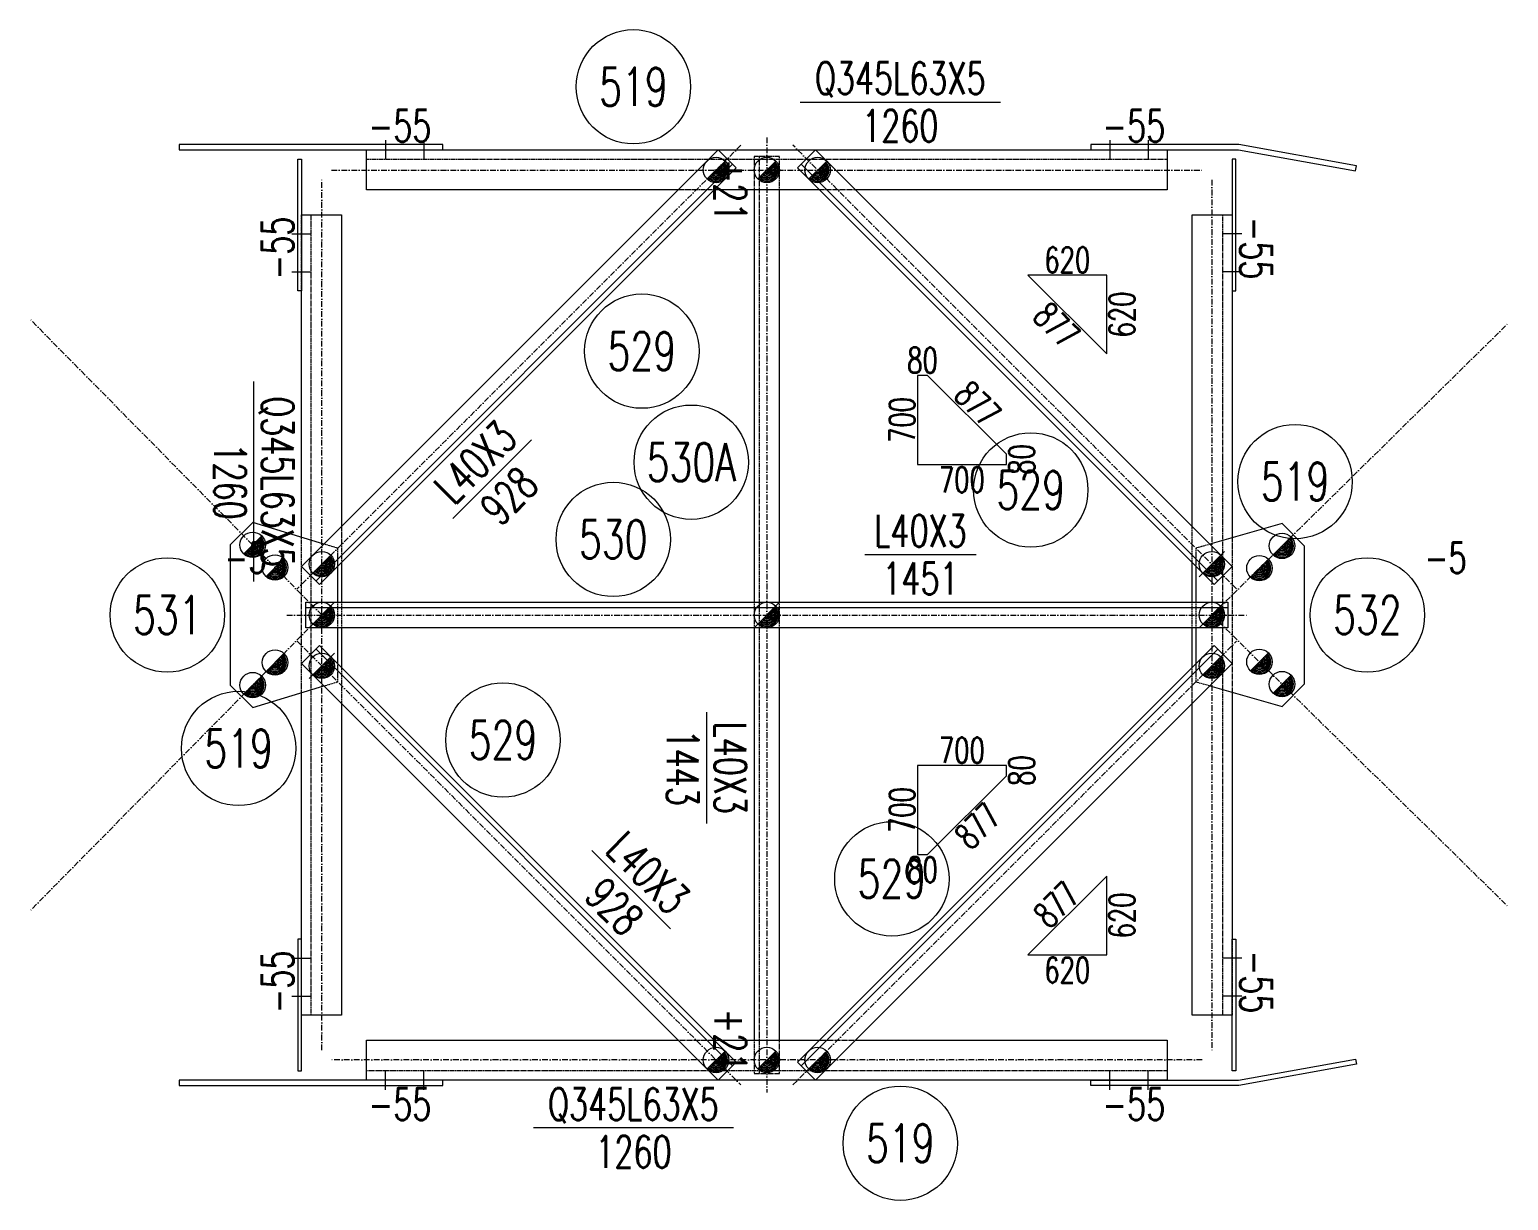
# Model space of a CAD drawing. Extents: x -62666 to 126696, y -48828 to 60042.
# Drawn here: x -51877 to -49549, y -7954 to -6111 of the extents above; entities that cross this region are included whole.
import ezdxf
from ezdxf.enums import TextEntityAlignment as Align

# ---------------------------------------------------------------- set-up
doc = ezdxf.new("R2010")
doc.units = 0
doc.header["$MEASUREMENT"] = 0
doc.linetypes.add('Dash', pattern=[2.75, 2, -0.75])
doc.linetypes.add('DashDot', pattern=[15.6, 9, -3, 0.6, -3])
doc.layers.get('0').update_dxf_attribs({"linetype": 'CONTINUOUS', "lineweight": 25})
doc.styles.get("Standard").update_dxf_attribs({"font": 'simplex.shx', "width": 0.7, "height": 3, "bigfont": 'gbhzfs.shx'})

# ---------------------------------------------------------------- blocks, each defined once
blk = doc.blocks.new('M16X40S')
at = {"color": 3, "linetype": 'Continuous', "lineweight": 13}
blk.add_line((-0.707, -0.707), (0.707, 0.707), dxfattribs=at)
blk.add_circle((0, 0), 1, dxfattribs=at)
for radius in [0.9, 0.8, 0.7, 0.6, 0.5, 0.4, 0.3, 0.2, 0.1]:
    blk.add_arc((0, 0), radius, 225, 45, dxfattribs=at)
blk = doc.blocks.new('M16X50S')
at = {"color": 3, "linetype": 'Continuous', "lineweight": 13}
blk.add_line((-1, -1), (1, 1), dxfattribs=at)
blk.add_circle((0, 0), 1, dxfattribs=at)
for radius in [0.9, 0.8, 0.7, 0.6, 0.5, 0.4, 0.3, 0.2, 0.1]:
    blk.add_arc((0, 0), radius, 225, 45, dxfattribs=at)

msp = doc.modelspace()

# ---------------------------------------------------------------- linework, layer by layer
at = {"color": 7, "linetype": 'Continuous', "lineweight": 13}
for p, q in [((-50663.87053, -6225.34823), (-50348.87053, -6225.34823)), ((-51523.71312, -6980.19161), (-51523.71312, -6665.19161)), ((-51086.78405, -6757.11243), (-51210.52774, -6880.85612)), ((-50562.08914, -6937.69122), (-50387.08914, -6937.69122)), ((-50811.37014, -7185.63888), (-50811.37014, -7360.63888)), ((-50991.95914, -7403.09279), (-50868.21545, -7526.83648)), ((-50768.86974, -7840.0342), (-51083.86974, -7840.0342))]:
    msp.add_line(p, q, dxfattribs=at)
at = {"color": 2, "linetype": 'DashDot', "lineweight": 0}
for p, q in [((-50716.37014, -6281.34823), (-50716.37014, -7784.0342)), ((-50757.47926, -6293.45735), (-51455.61353, -6991.59162)), ((-49977.12801, -6991.59248), (-50675.26228, -6293.45821)), ((-51416.71312, -7717.69004), (-51416.71312, -6347.69239)), ((-51401.36896, -6332.34823), (-50031.37132, -6332.34823)), ((-50016.02715, -6347.69239), (-50016.02715, -7717.69004)), ((-51416.70931, -7032.66207), (-51876.71372, -6566.37789)), ((-50016.02805, -7032.69231), (-49549.29766, -6573.14064)), ((-51416.71312, -7032.69121), (-51876.70747, -7498.98533)), ((-51471.71312, -7032.69122), (-49961.02715, -7032.69122)), ((-50016.02907, -7032.71608), (-49549.28835, -7492.25726)), ((-51455.61226, -7073.78995), (-50757.478, -7771.92422)), ((-50675.26101, -7771.92508), (-49977.12674, -7073.79081)), ((-50031.37132, -7733.0342), (-51401.36896, -7733.0342))]:
    msp.add_line(p, q, dxfattribs=at)
at = {"color": 1, "linetype": 'Dash', "lineweight": 0}
for p, q in [((-51346.36896, -6300.34823), (-51226.36896, -6300.34823)), ((-51346.36896, -6315.34823), (-50086.37132, -6315.34823)), ((-50736.37014, -6311.34823), (-50736.37014, -6363.34823)), ((-50696.37014, -6311.34823), (-50736.37014, -6311.34823)), ((-50728.37014, -6311.34823), (-50728.37014, -7754.0342)), ((-50696.37014, -6363.34823), (-50696.37014, -6311.34823)), ((-50799.08587, -6363.34823), (-50855.65441, -6363.34823)), ((-50577.08799, -6363.34823), (-50633.65653, -6363.34823)), ((-51448.71312, -6522.69239), (-51448.71312, -6402.69239)), ((-51433.71312, -7662.69004), (-51433.71312, -6402.69239)), ((-49999.02715, -6402.69239), (-49999.02715, -7662.69004)), ((-49984.02715, -6402.69239), (-49984.02715, -6522.69239)), ((-51448.71312, -7155.07508), (-51448.71312, -6910.297)), ((-51385.71312, -6893.40694), (-51385.71312, -6949.97549)), ((-50047.02715, -6949.97761), (-50047.02715, -6893.40907)), ((-49984.02715, -6911.24709), (-49984.02715, -7154.14298)), ((-51391.71312, -6927.65412), (-51413.36659, -6921.0604)), ((-51391.71312, -6955.97549), (-51391.71312, -6927.65412)), ((-50019.09528, -6921.34094), (-50041.02715, -6927.65371)), ((-50041.02715, -6927.65371), (-50041.02715, -6955.97761)), ((-51391.71312, -7052.69122), (-51391.71312, -7012.69122)), ((-51385.71312, -7012.69122), (-51385.71312, -7052.69122)), ((-50736.37014, -7012.69122), (-50736.37014, -7052.69122)), ((-50696.37014, -7052.69122), (-50696.37014, -7012.69122)), ((-50047.02715, -7052.69122), (-50047.02715, -7012.69122)), ((-50041.02715, -7012.69122), (-50041.02715, -7052.69122)), ((-51391.71312, -7137.72872), (-51391.71312, -7109.40482)), ((-51385.71312, -7115.40482), (-51385.71312, -7171.97336)), ((-50047.02715, -7171.97549), (-50047.02715, -7115.40694)), ((-50041.02715, -7109.40694), (-50041.02715, -7137.72831)), ((-51413.36778, -7144.31871), (-51391.71312, -7137.72872)), ((-50041.02715, -7137.72831), (-50019.09572, -7144.04405)), ((-51448.71312, -7662.69004), (-51448.71312, -7542.69004)), ((-49984.02715, -7542.69004), (-49984.02715, -7662.69004)), ((-50855.65228, -7702.0342), (-50799.08374, -7702.0342)), ((-50736.37014, -7702.0342), (-50736.37014, -7754.0342)), ((-50696.37014, -7754.0342), (-50696.37014, -7702.0342)), ((-50633.65441, -7702.0342), (-50577.08587, -7702.0342)), ((-50086.37132, -7750.0342), (-51346.36896, -7750.0342)), ((-51226.36896, -7765.0342), (-51346.36896, -7765.0342)), ((-50736.37014, -7754.0342), (-50696.37014, -7754.0342))]:
    msp.add_line(p, q, dxfattribs=at)
at = {"color": 7, "linetype": 'Continuous', "lineweight": 0}
for p, q in [((-50770.20719, -6323.15584), (-51425.91504, -6978.8637)), ((-50006.82625, -6978.8648), (-50662.53411, -6323.15694)), ((-51441.71312, -7020.69122), (-49991.02715, -7020.69122)), ((-51425.91402, -7086.51763), (-50770.20617, -7742.22549)), ((-50662.53309, -7742.22659), (-50006.82523, -7086.51873))]:
    msp.add_line(p, q, dxfattribs=at)
at = {"color": 1, "linetype": 'Continuous', "lineweight": 0}
for p, q in [((-50181.45251, -6497.77359), (-50305.52153, -6497.77359)), ((-50305.52153, -6497.77359), (-50181.45251, -6621.84261)), ((-50181.45251, -6621.84261), (-50181.45251, -6497.77359)), ((-50463.46115, -6655.7132), (-50479.46072, -6655.7132)), ((-50479.46072, -6655.7132), (-50479.46072, -6795.7818)), ((-50339.39212, -6779.78222), (-50463.46115, -6655.7132)), ((-50479.46072, -6795.7818), (-50339.39212, -6795.7818)), ((-50339.39212, -6795.7818), (-50339.39212, -6779.78222)), ((-50339.39178, -7269.60097), (-50479.46038, -7269.60097)), ((-50479.46038, -7269.60097), (-50479.46038, -7409.66957)), ((-50339.39178, -7285.60097), (-50339.39178, -7269.60097)), ((-50463.46038, -7409.66957), (-50339.39178, -7285.60097)), ((-50479.46038, -7409.66957), (-50463.46038, -7409.66957)), ((-50181.45195, -7443.54081), (-50305.52054, -7567.60941)), ((-50181.45195, -7567.60941), (-50181.45195, -7443.54081)), ((-50305.52054, -7567.60941), (-50181.45195, -7567.60941))]:
    msp.add_line(p, q, dxfattribs=at)
at = {"color": 7, "linetype": 'Continuous', "lineweight": 0}
for points in [[(-51226.36896, -6292.36776), (-51641.32759, -6292.36776)], [(-51641.32759, -6292.36776), (-51641.32759, -6300.34823)], [(-51641.32759, -6300.34823), (-51226.36896, -6300.34823)], [(-51448.54246, -6956.23628), (-50792.8346, -6300.52842)], [(-51346.36896, -6363.34823), (-51346.36896, -6300.34823)], [(-51226.36896, -6300.34823), (-51226.36896, -6292.36776)], [(-51226.36896, -6300.34823), (-50086.37132, -6300.34823)], [(-50792.8346, -6300.52842), (-50764.55033, -6328.81269)], [(-50668.1908, -6328.81396), (-50639.90735, -6300.52887)], [(-50639.90735, -6300.52887), (-49984.19949, -6956.23673)], [(-49973.32442, -6292.36776), (-50206.37132, -6292.36776)], [(-50206.37132, -6292.36776), (-50206.37132, -6300.34823)], [(-50206.37132, -6300.34823), (-49974.0028, -6300.34823)], [(-50086.37132, -6300.34823), (-50086.37132, -6363.34823)], [(-49974.0028, -6300.34823), (-49789.8279, -6333.69381)], [(-49788.40733, -6325.84772), (-49973.32442, -6292.36776)], [(-51454.69848, -6522.69239), (-51454.69848, -6315.38476)], [(-51454.69848, -6315.38476), (-51448.71312, -6315.38476)], [(-51448.71312, -6315.38476), (-51448.71312, -6522.69239)], [(-50764.55033, -6328.81269), (-51420.25819, -6984.52055)], [(-50012.48294, -6984.52182), (-50668.1908, -6328.81396)], [(-49984.02715, -6315.38476), (-49984.02715, -6522.69239)], [(-49978.0418, -6315.38476), (-49984.02715, -6315.38476)], [(-49978.0418, -6522.69239), (-49978.0418, -6315.38476)], [(-49789.8279, -6333.69381), (-49788.40733, -6325.84772)], [(-50855.65441, -6363.34823), (-51346.36896, -6363.34823)], [(-50633.65653, -6363.34823), (-50799.08587, -6363.34823)], [(-50736.37014, -6363.34823), (-50736.37014, -7012.69122)], [(-50696.37014, -7012.69122), (-50696.37014, -6363.34823)], [(-50086.37132, -6363.34823), (-50577.08799, -6363.34823)], [(-51448.71312, -6402.69239), (-51385.71312, -6402.69239)], [(-51385.71312, -6402.69239), (-51385.71312, -6893.40694)], [(-50047.02715, -6893.40907), (-50047.02715, -6402.69239)], [(-50047.02715, -6402.69239), (-49984.02715, -6402.69239)], [(-51448.71312, -6522.69239), (-51454.69848, -6522.69239)], [(-51448.71312, -6910.297), (-51448.71312, -6522.69239)], [(-49984.02715, -6522.69239), (-49984.02715, -6911.24709)], [(-49984.02715, -6522.69239), (-49978.0418, -6522.69239)], [(-51525.32611, -6886.96752), (-51560.91861, -6922.08293)], [(-51413.36659, -6921.0604), (-51525.32611, -6886.96752)], [(-49905.3054, -6888.58818), (-50019.09528, -6921.34094)], [(-49870.22513, -6924.21646), (-49905.3054, -6888.58818)], [(-51560.91861, -6922.08293), (-51560.92127, -7143.27607)], [(-49870.22679, -7141.18357), (-49870.22513, -6924.21646)], [(-51420.25819, -6984.52055), (-51448.54246, -6956.23628)], [(-51391.71312, -7012.69122), (-51391.71312, -6955.97549)], [(-51385.71312, -6949.97549), (-51385.71312, -7012.69122)], [(-50047.02715, -7012.69122), (-50047.02715, -6949.97761)], [(-50041.02715, -6955.97761), (-50041.02715, -7012.69122)], [(-49984.19949, -6956.23673), (-50012.48294, -6984.52182)], [(-51441.71312, -7012.69122), (-49991.02715, -7012.69122)], [(-51441.71312, -7052.69122), (-51441.71312, -7012.69122)], [(-49991.02715, -7012.69122), (-49991.02715, -7052.69122)], [(-49991.02715, -7052.69122), (-51441.71312, -7052.69122)], [(-51391.71312, -7109.40482), (-51391.71312, -7052.69122)], [(-51385.71312, -7052.69122), (-51385.71312, -7115.40482)], [(-50736.37014, -7052.69122), (-50736.37014, -7702.0342)], [(-50696.37014, -7702.0342), (-50696.37014, -7052.69122)], [(-50047.02715, -7115.40694), (-50047.02715, -7052.69122)], [(-50041.02715, -7052.69122), (-50041.02715, -7109.40694)], [(-51448.54078, -7109.1457), (-51420.25733, -7080.86061)], [(-51420.25733, -7080.86061), (-50764.54948, -7736.56847)], [(-50668.18994, -7736.56974), (-50012.48208, -7080.86188)], [(-50012.48208, -7080.86188), (-49984.19781, -7109.14615)], [(-50792.83292, -7764.85356), (-51448.54078, -7109.1457)], [(-49984.19781, -7109.14615), (-50639.90567, -7764.85401)], [(-51560.92127, -7143.27607), (-51525.3263, -7178.39015)], [(-51525.3263, -7178.39015), (-51413.36778, -7144.31871)], [(-50019.09572, -7144.04405), (-49905.30358, -7176.81353)], [(-49905.30358, -7176.81353), (-49870.22679, -7141.18357)], [(-51448.71312, -7542.69004), (-51448.71312, -7155.07508)], [(-49984.02715, -7154.14298), (-49984.02715, -7542.69004)], [(-51385.71312, -7171.97336), (-51385.71312, -7662.69004)], [(-50047.02715, -7662.69004), (-50047.02715, -7171.97549)], [(-51448.71312, -7542.69004), (-51454.69848, -7542.69004)], [(-51454.69848, -7542.69004), (-51454.69848, -7749.99767)], [(-51448.71312, -7749.99767), (-51448.71312, -7542.69004)], [(-49984.02715, -7749.99767), (-49984.02715, -7542.69004)], [(-49984.02715, -7542.69004), (-49978.0418, -7542.69004)], [(-49978.0418, -7542.69004), (-49978.0418, -7749.99767)], [(-51385.71312, -7662.69004), (-51448.71312, -7662.69004)], [(-49984.02715, -7662.69004), (-50047.02715, -7662.69004)], [(-51346.36896, -7765.0342), (-51346.36896, -7702.0342)], [(-51346.36896, -7702.0342), (-50855.65228, -7702.0342)], [(-50799.08374, -7702.0342), (-50633.65441, -7702.0342)], [(-50577.08587, -7702.0342), (-50086.37132, -7702.0342)], [(-50086.37132, -7702.0342), (-50086.37132, -7765.0342)], [(-51454.69848, -7749.99767), (-51448.71312, -7749.99767)], [(-50764.54948, -7736.56847), (-50792.83292, -7764.85356)], [(-50639.90567, -7764.85401), (-50668.18994, -7736.56974)], [(-49978.0418, -7749.99767), (-49984.02715, -7749.99767)], [(-49974.0028, -7765.0342), (-49789.8279, -7731.68862)], [(-49788.40733, -7739.53471), (-49973.32442, -7773.01467)], [(-49789.8279, -7731.68862), (-49788.40733, -7739.53471)], [(-51226.36896, -7765.0342), (-51641.32759, -7765.0342)], [(-51641.32759, -7765.0342), (-51641.32759, -7773.01467)], [(-51641.32759, -7773.01467), (-51226.36896, -7773.01467)], [(-50086.37132, -7765.0342), (-51226.36896, -7765.0342)], [(-51226.36896, -7773.01467), (-51226.36896, -7765.0342)], [(-50206.37132, -7765.0342), (-49974.0028, -7765.0342)], [(-50206.37132, -7773.01467), (-50206.37132, -7765.0342)], [(-49973.32442, -7773.01467), (-50206.37132, -7773.01467)]]:
    msp.add_lwpolyline(points, dxfattribs=at)
at = {"color": 3, "linetype": 'Continuous', "lineweight": 20}
for points in [[(-51316.36896, -6285.34823), (-51316.36896, -6315.34823)], [(-51256.36896, -6285.34823), (-51256.36896, -6315.34823)], [(-50176.37132, -6285.34823), (-50176.37132, -6315.34823)], [(-50116.37132, -6285.34823), (-50116.37132, -6315.34823)], [(-51463.71312, -6432.69239), (-51433.71312, -6432.69239)], [(-49969.02715, -6432.69239), (-49999.02715, -6432.69239)], [(-51463.71312, -6492.69239), (-51433.71312, -6492.69239)], [(-49969.02715, -6492.69239), (-49999.02715, -6492.69239)], [(-51463.71312, -7572.69004), (-51433.71312, -7572.69004)], [(-49969.02715, -7572.69004), (-49999.02715, -7572.69004)], [(-51463.71312, -7632.69004), (-51433.71312, -7632.69004)], [(-49969.02715, -7632.69004), (-49999.02715, -7632.69004)], [(-51316.36896, -7780.0342), (-51316.36896, -7750.0342)], [(-51256.36896, -7780.0342), (-51256.36896, -7750.0342)], [(-50176.37132, -7780.0342), (-50176.37132, -7750.0342)], [(-50116.37132, -7780.0342), (-50116.37132, -7750.0342)]]:
    msp.add_lwpolyline(points, dxfattribs=at)
at = {"color": 7, "linetype": 'Continuous', "lineweight": 13}
for centre in [(-50926.36974, -6201.34823), (-50913.11605, -6617.38555), (-50835.37014, -6792.24355), (-50301.05376, -6835.95814), (-49885.02715, -6822.69161), (-50958.15113, -6913.69122), (-51659.91994, -7032.67831), (-49771.22596, -7032.70077), (-51131.68651, -7229.42429), (-51547.71312, -7242.69082), (-50519.62423, -7447.99688), (-50506.37053, -7864.0342)]:
    msp.add_circle(centre, 90, dxfattribs=at)

# ---------------------------------------------------------------- block references
at = {"color": 3, "linetype": 'Continuous', "lineweight": 13, "xscale": 19.99999999998545, "yscale": 19.99999999998545, "zscale": 19.99999999998182}
for name, p in [('M16X40S', (-50796.36911, -6332.34823)), ('M16X40S', (-50716.37014, -6332.34823)), ('M16X40S', (-50636.3724, -6332.34823)), ('M16X40S', (-51525.56425, -6922.32109)), ('M16X40S', (-49905.5794, -6923.94246)), ('M16X50S', (-51416.71312, -6952.65412)), ('M16X50S', (-50016.02715, -6952.65371)), ('M16X40S', (-51490.44997, -6957.91474)), ('M16X40S', (-49941.20767, -6959.02273)), ('M16X50S', (-51416.71312, -7032.69122)), ('M16X50S', (-50716.37014, -7032.69122)), ('M16X50S', (-50016.02715, -7032.69122)), ('M16X40S', (-51490.45268, -7107.44065)), ('M16X50S', (-51416.71312, -7112.72872)), ('M16X50S', (-50016.02715, -7112.72831)), ('M16X40S', (-49941.20887, -7106.38218)), ('M16X40S', (-49905.58072, -7141.46075)), ('M16X40S', (-51525.56675, -7143.03563)), ('M16X40S', (-50796.36788, -7733.0342)), ('M16X40S', (-50716.37014, -7733.0342)), ('M16X40S', (-50636.37116, -7733.0342))]:
    msp.add_blockref(name, p, dxfattribs=at)

# ---------------------------------------------------------------- texts
at = {"color": 7, "linetype": 'Continuous', "lineweight": 13, "width": 0.7}
for s, height, p in [('Q345L63X5', 50, (-50506.37053, -6187.84823)), ('519', 60, (-50926.36974, -6201.34823)), ('-55', 50, (-51293.86896, -6262.84823)), ('1260', 50, (-50506.37053, -6262.84823)), ('-55', 50, (-50138.87132, -6262.84823)), ('529', 60, (-50913.11605, -6617.38555)), ('530A', 60, (-50835.37014, -6792.24355)), ('519', 60, (-49885.02715, -6822.69161)), ('529', 60, (-50301.05376, -6835.95814)), ('530', 60, (-50958.15113, -6913.69122)), ('L40X3', 50, (-50474.58914, -6900.19122)), ('1451', 50, (-50474.58914, -6975.19122)), ('531', 60, (-51659.91994, -7032.67831)), ('532', 60, (-49771.22596, -7032.70077)), ('519', 60, (-51547.71312, -7242.69082)), ('529', 60, (-51131.68651, -7229.42429)), ('529', 60, (-50519.62423, -7447.99688)), ('-55', 50, (-51293.86896, -7802.5342)), ('Q345L63X5', 50, (-50926.36974, -7802.5342)), ('-55', 50, (-50138.87132, -7802.5342)), ('519', 60, (-50506.37053, -7864.0342)), ('1260', 50, (-50926.36974, -7877.5342))]:
    msp.add_text(s, height=height, dxfattribs=at).set_placement(p, align=Align.MIDDLE_CENTER)
for s, rotation, p in [('+21', 270, (-50773.87014, -6363.84823)), ('-55', 90, (-51486.21312, -6455.19239)), ('-55', 270, (-49946.52715, -6455.19239)), ('Q345L63X5', 270, (-51486.21312, -6822.69161)), ('L40X3', 45, (-51175.1724, -6792.46777)), ('1260', 270, (-51561.21312, -6822.69161)), ('928', 45, (-51122.13939, -6845.50078)), ('L40X3', 270, (-50773.87014, -7273.13888)), ('1443', 270, (-50848.87014, -7273.13888)), ('L40X3', 315, (-50903.57156, -7438.44736)), ('928', 315, (-50956.60303, -7491.48191)), ('-55', 90, (-51486.21312, -7610.19004)), ('-55', 270, (-49946.52715, -7610.19004)), ('+21', 270, (-50773.87014, -7701.5342))]:
    msp.add_text(s, height=50, rotation=rotation, dxfattribs=at).set_placement(p, align=Align.MIDDLE_CENTER)
at = {"color": 7, "linetype": 'Continuous', "lineweight": 20, "width": 0.7}
for s, p in [('620', (-50243.48702, -6473.77359)), ('80', (-50471.46093, -6631.7132)), ('700', (-50409.42642, -6819.7818)), ('700', (-50409.42608, -7245.60097)), ('80', (-50471.46038, -7433.66957)), ('620', (-50243.48624, -7591.60941))]:
    msp.add_text(s, height=40, dxfattribs=at).set_placement(p, align=Align.MIDDLE_CENTER)
for s, rotation, p in [('620', 90, (-50157.45251, -6559.8081)), ('877', 315, (-50260.45759, -6576.77866)), ('877', 315, (-50384.45607, -6700.77715)), ('700', 90, (-50503.46072, -6725.7475)), ('80', 90, (-50315.39212, -6787.78201)), ('80', 90, (-50315.39178, -7277.60097)), ('700', 90, (-50503.46038, -7339.63527)), ('877', 45, (-50384.45552, -7364.60583)), ('877', 45, (-50260.45681, -7488.60454)), ('620', 90, (-50157.45195, -7505.57511))]:
    msp.add_text(s, height=40, rotation=rotation, dxfattribs=at).set_placement(p, align=Align.MIDDLE_CENTER)
at = {"color": 7, "linetype": 'Continuous', "lineweight": 13, "width": 0.7}
for p in [(-51569.91994, -6942.67831), (-49681.22596, -6942.70077)]:
    msp.add_text('-5', height=48, dxfattribs=at).set_placement(p, align=Align.MIDDLE_LEFT)

doc.saveas('drawing.dxf')
